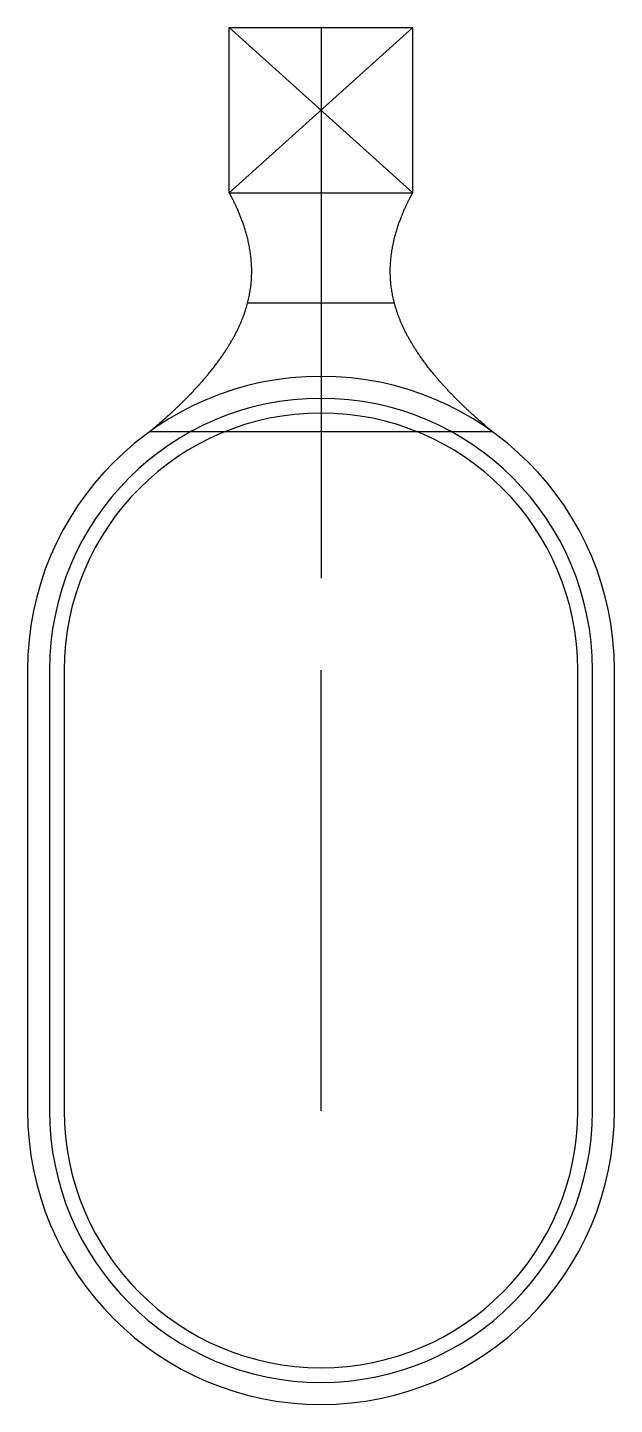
# Model space of a CAD drawing. Header units: millimetres. Extents: x -80 to 80, y -375 to 0.
import ezdxf

# ---------------------------------------------------------------- set-up
doc = ezdxf.new("R2010")
doc.units = ezdxf.units.MM
doc.layers.get('0').update_dxf_attribs({"linetype": 'CONTINUOUS'})

msp = doc.modelspace()

# ---------------------------------------------------------------- linework, layer by layer
for p, q in [((0, 0), (0, -150)), ((25, -45), (25, 0)), ((-25, 0), (25, -45)), ((-25, -45), (25, -45)), ((-20, -75), (20, -75)), ((-46.64, -110), (46.64, -110)), ((0, -295), (0, -175))]:
    msp.add_line(p, q)
msp.add_lwpolyline([(25, 0), (-25, -45), (-25, 0)], close=True)
for points in [[(80, -175, 1), (-80, -175), (-80, -295, 1), (80, -295)], [(74, -175, 1), (-74, -175), (-74, -295, 1), (74, -295)], [(70, -295), (70, -175, 1), (-70, -175), (-70, -295, 1)]]:
    msp.add_lwpolyline(points, format="xyb", close=True)
for points in [[(-46.64, -110), (-45.1, -108.73), (-42.13, -106.19), (-37.95, -102.36), (-32.93, -97.25), (-27.67, -90.84), (-23.51, -84.39), (-20.56, -77.91), (-18.93, -71.4), (-18.61, -64.85), (-19.52, -58.27), (-21.18, -52.97), (-22.9, -48.99), (-24.27, -46.33), (-25, -45)], [(46.64, -110), (45.1, -108.73), (42.13, -106.19), (37.95, -102.36), (32.93, -97.25), (27.67, -90.84), (23.51, -84.39), (20.56, -77.91), (18.93, -71.4), (18.61, -64.85), (19.52, -58.27), (21.18, -52.97), (22.9, -48.99), (24.27, -46.33), (25, -45)]]:
    msp.add_open_spline(points, degree=5)

doc.saveas('drawing.dxf')
